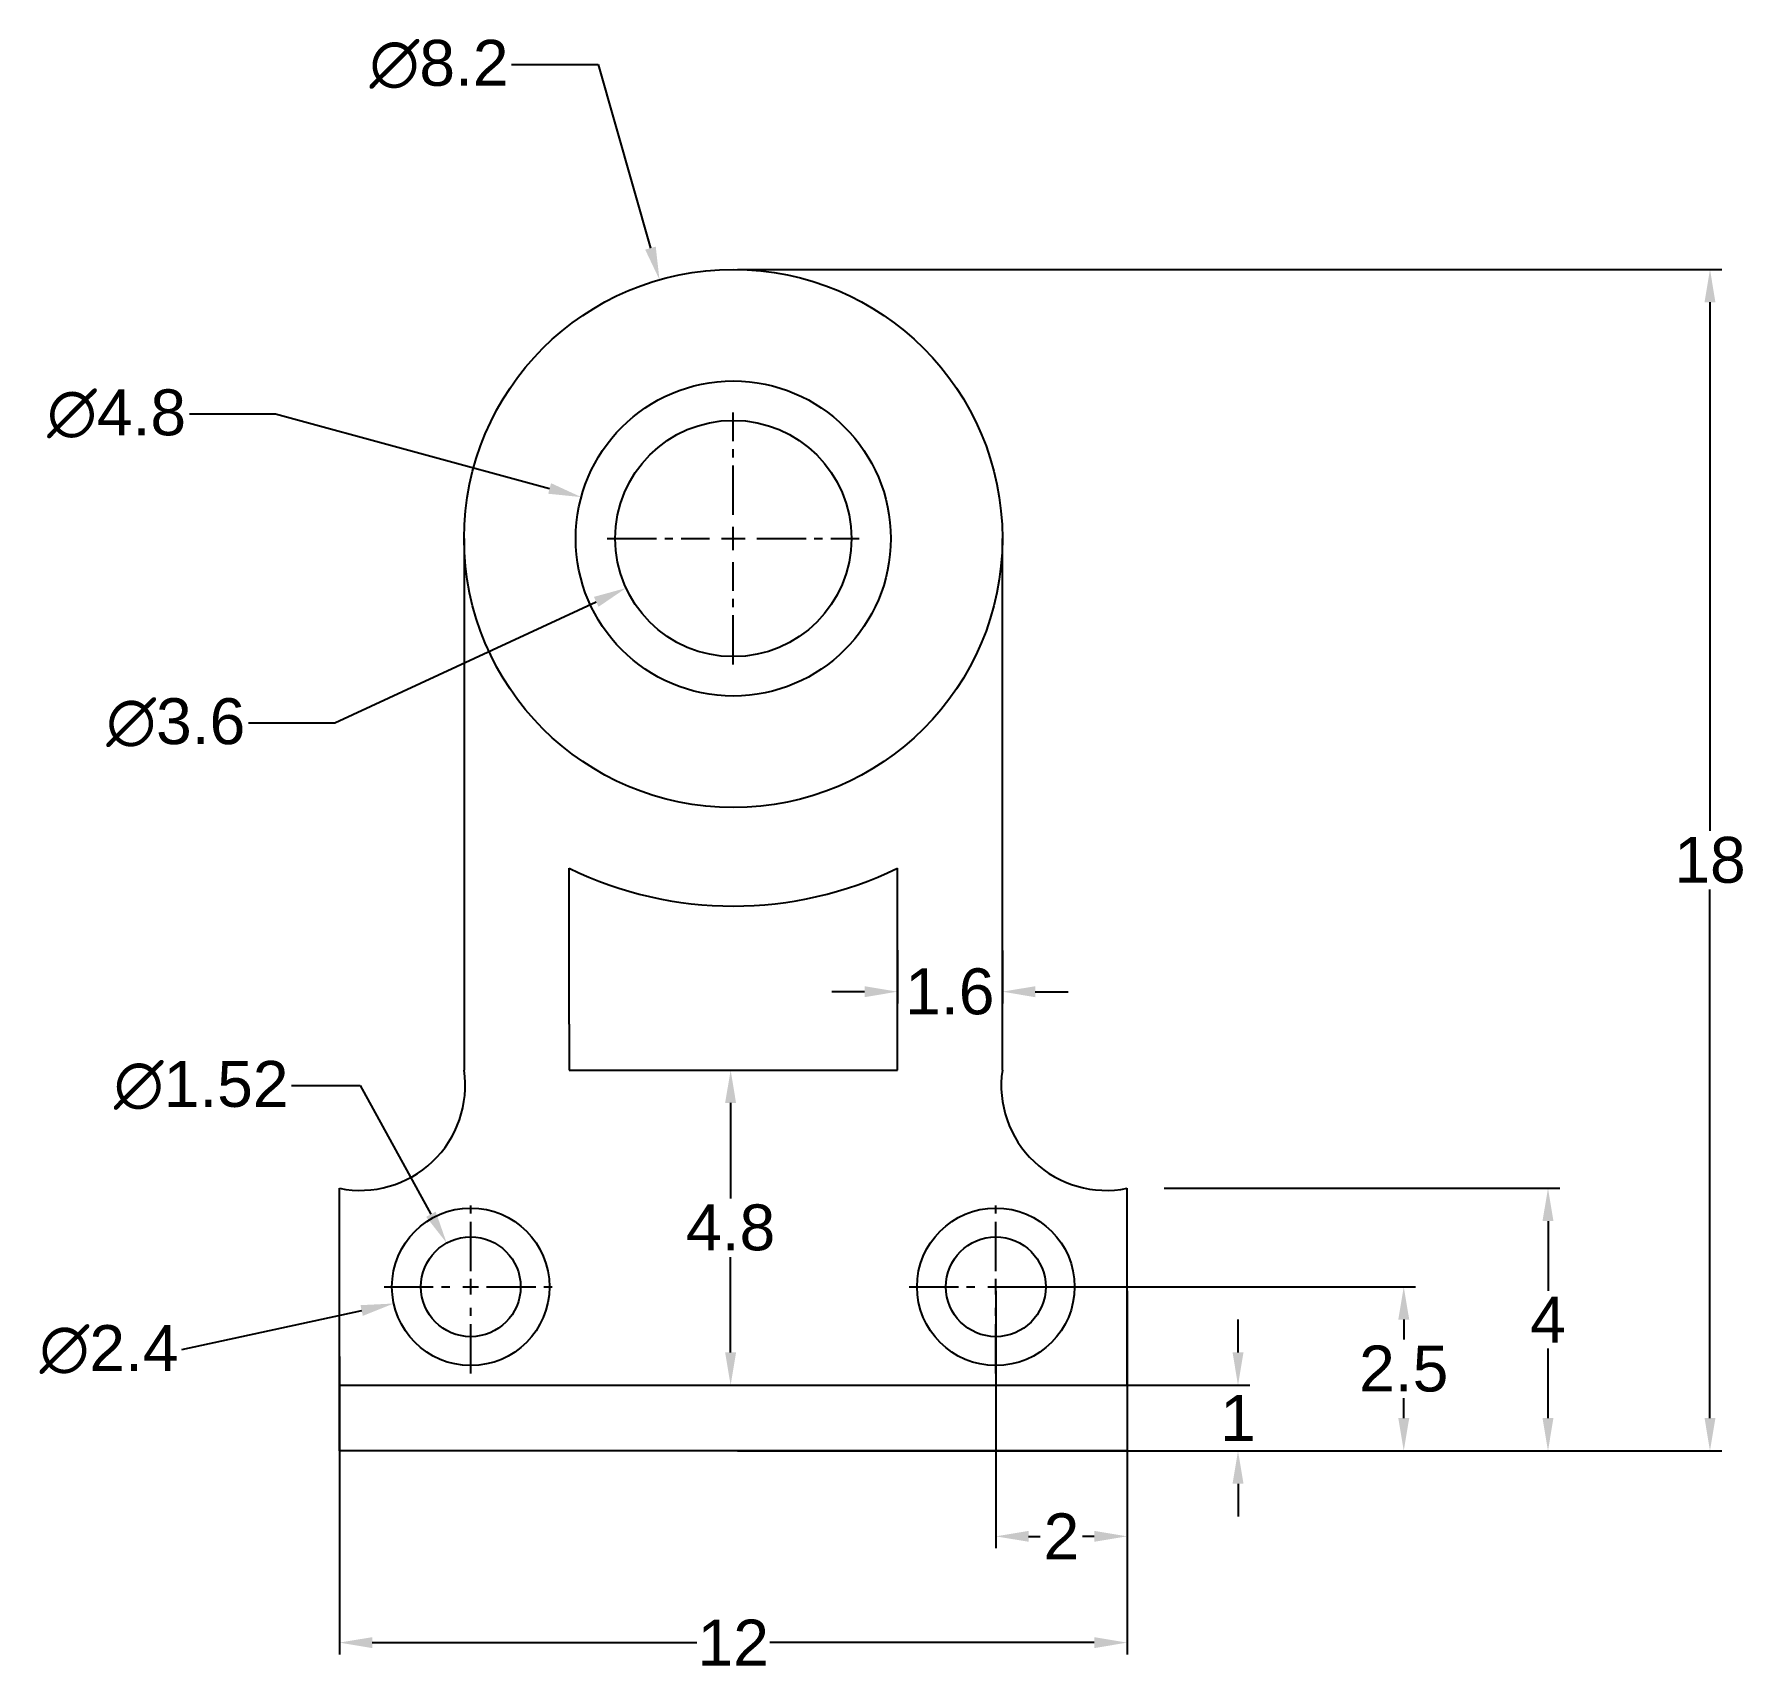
# Model space of a CAD drawing. Header units: millimetres. Extents: x 38.8 to 64.9, y 4.6 to 29.6.
import ezdxf

# ---------------------------------------------------------------- set-up
doc = ezdxf.new("R2010")
doc.units = ezdxf.units.MM
doc.header["$MEASUREMENT"] = 0
doc.linetypes.add('CENTER2', pattern=[1.125, 0.75, -0.125, 0.125, -0.125])
doc.styles.get("Standard").update_dxf_attribs({"font": 'arial.ttf'})
doc.dimstyles.get("Standard").update_dxf_attribs({"dimtxt": 0.7, "dimasz": 0.5, "dimexe": 0.18, "dimexo": 0.0625, "dimgap": 0.09, "dimtad": 0, "dimtih": 1, "dimtoh": 1, "dimdec": 4, "dimdsep": 46, "dimtxsty": 'Standard', "dimcen": 0.09, "dimadec": 0, "dimazin": 0, "dimtfac": 1, "dimtdec": 4, "dimtofl": 0, "dimtmove": 0, "dimatfit": 3, "dimfxl": 1, "dimtolj": 1, "dimtzin": 0, "dimarcsym": 0})

# ---------------------------------------------------------------- blocks, each defined once
blk = doc.blocks.new('*D1')
at = {"color": 0, "lineweight": -2, "transparency": 16777216}
for p, q in [((55.5, 10.438), (55.5, 4.899)), ((43.5, 9.438), (43.5, 4.899)), ((44, 5.079), (48.945, 5.079)), ((55, 5.079), (50.055, 5.079))]:
    blk.add_line(p, q, dxfattribs=at)
at = {"color": 0, "transparency": 16777216}
for points in [[(44, 5.162), (44, 4.995), (43.5, 5.079)], [(55, 5.162), (55, 4.995), (55.5, 5.079)]]:
    blk.add_solid(points, dxfattribs=at)
at = {"layer": 'Defpoints', "color": 0, "transparency": 16777216}
for p in [(55.5, 10.5), (43.5, 9.5), (55.5, 5.079)]:
    blk.add_point(p, dxfattribs=at)
at = {"color": 0, "transparency": 16777216, "insert": (49.5, 5.079), "char_height": 0.7, "attachment_point": 5}
blk.add_mtext('\\A1;12', dxfattribs=at)
blk = doc.blocks.new('*D2')
at = {"color": 0, "lineweight": -2, "transparency": 16777216}
for p, q in [((49.563, 26), (64.561, 26)), ((64.381, 25.5), (64.381, 17.447)), ((64.381, 8.5), (64.381, 16.553)), ((49.563, 8), (64.561, 8))]:
    blk.add_line(p, q, dxfattribs=at)
at = {"color": 0, "transparency": 16777216}
for points in [[(64.298, 25.5), (64.464, 25.5), (64.381, 26)], [(64.298, 8.5), (64.464, 8.5), (64.381, 8)]]:
    blk.add_solid(points, dxfattribs=at)
at = {"layer": 'Defpoints', "color": 0, "transparency": 16777216}
for p in [(49.5, 26), (49.5, 8), (64.381, 8)]:
    blk.add_point(p, dxfattribs=at)
at = {"color": 0, "transparency": 16777216, "insert": (64.381, 17), "char_height": 0.7, "attachment_point": 5}
blk.add_mtext('\\A1;18', dxfattribs=at)
blk = doc.blocks.new('*D3')
at = {"color": 0, "lineweight": -2, "transparency": 16777216}
for p, q in [((46.122, 29.124), (47.44, 29.124)), ((47.44, 29.124), (48.239, 26.324)), ((49.41, 21.9), (49.59, 21.9)), ((49.5, 21.81), (49.5, 21.99))]:
    blk.add_line(p, q, dxfattribs=at)
at = {"color": 0, "transparency": 16777216}
blk.add_solid([(48.319, 26.347), (48.158, 26.301), (48.376, 25.843)], dxfattribs=at)
at = {"layer": 'Defpoints', "color": 0, "transparency": 16777216}
for p in [(48.376, 25.843), (50.624, 17.957)]:
    blk.add_point(p, dxfattribs=at)
at = {"color": 0, "transparency": 16777216, "insert": (45.018, 29.124), "char_height": 0.7, "attachment_point": 5}
blk.add_mtext('\\A1;∅8.2', dxfattribs=at)
blk = doc.blocks.new('*D4')
at = {"color": 0, "lineweight": -2, "transparency": 16777216}
for p, q in [((41.214, 23.799), (42.527, 23.799)), ((42.527, 23.799), (46.702, 22.662)), ((49.41, 21.9), (49.59, 21.9)), ((49.5, 21.81), (49.5, 21.99))]:
    blk.add_line(p, q, dxfattribs=at)
at = {"color": 0, "transparency": 16777216}
blk.add_solid([(46.724, 22.743), (46.68, 22.582), (47.184, 22.531)], dxfattribs=at)
at = {"layer": 'Defpoints', "color": 0, "transparency": 16777216}
for p in [(47.184, 22.531), (51.816, 21.269)]:
    blk.add_point(p, dxfattribs=at)
at = {"color": 0, "transparency": 16777216, "insert": (40.105, 23.799), "char_height": 0.7, "attachment_point": 5}
blk.add_mtext('\\A1;∅4.8', dxfattribs=at)
blk = doc.blocks.new('*D5')
at = {"color": 0, "lineweight": -2, "transparency": 16777216}
for p, q in [((49.41, 21.9), (49.59, 21.9)), ((49.5, 21.81), (49.5, 21.99)), ((43.43, 19.094), (47.412, 20.935)), ((42.115, 19.094), (43.43, 19.094))]:
    blk.add_line(p, q, dxfattribs=at)
at = {"color": 0, "transparency": 16777216}
blk.add_solid([(47.377, 21.011), (47.447, 20.859), (47.866, 21.145)], dxfattribs=at)
at = {"layer": 'Defpoints', "color": 0, "transparency": 16777216}
for p in [(51.134, 22.655), (47.866, 21.145)]:
    blk.add_point(p, dxfattribs=at)
at = {"color": 0, "transparency": 16777216, "insert": (41.007, 19.094), "char_height": 0.7, "attachment_point": 5}
blk.add_mtext('\\A1;∅3.6', dxfattribs=at)
blk = doc.blocks.new('*D6')
at = {"color": 0, "lineweight": -2, "transparency": 16777216}
for p, q in [((52, 15.626), (52, 14.816)), ((53.6, 15.625), (53.6, 14.816)), ((51.5, 14.996), (51, 14.996)), ((54.1, 14.996), (54.6, 14.996))]:
    blk.add_line(p, q, dxfattribs=at)
at = {"color": 0, "transparency": 16777216}
for points in [[(51.5, 15.079), (51.5, 14.912), (52, 14.996)], [(54.1, 15.079), (54.1, 14.912), (53.6, 14.996)]]:
    blk.add_solid(points, dxfattribs=at)
at = {"layer": 'Defpoints', "color": 0, "transparency": 16777216}
for p in [(52, 15.689), (53.6, 15.688), (53.6, 14.996)]:
    blk.add_point(p, dxfattribs=at)
at = {"color": 0, "transparency": 16777216, "insert": (52.8, 14.996), "char_height": 0.7, "attachment_point": 5}
blk.add_mtext('\\A1;1.6', dxfattribs=at)
blk = doc.blocks.new('*D7')
at = {"color": 0, "lineweight": -2, "transparency": 16777216}
for p, q in [((48.525, 13.8), (49.64, 13.8)), ((49.46, 13.3), (49.46, 11.847)), ((49.46, 9.5), (49.46, 10.953)), ((48.326, 9), (49.64, 9))]:
    blk.add_line(p, q, dxfattribs=at)
at = {"color": 0, "transparency": 16777216}
for points in [[(49.376, 13.3), (49.543, 13.3), (49.46, 13.8)], [(49.376, 9.5), (49.543, 9.5), (49.46, 9)]]:
    blk.add_solid(points, dxfattribs=at)
at = {"layer": 'Defpoints', "color": 0, "transparency": 16777216}
for p in [(48.462, 13.8), (48.263, 9), (49.46, 9)]:
    blk.add_point(p, dxfattribs=at)
at = {"color": 0, "transparency": 16777216, "insert": (49.46, 11.4), "char_height": 0.7, "attachment_point": 5}
blk.add_mtext('\\A1;4.8', dxfattribs=at)
blk = doc.blocks.new('*D8')
at = {"color": 0, "lineweight": -2, "transparency": 16777216}
for p, q in [((42.771, 13.568), (43.817, 13.568)), ((43.817, 13.568), (44.894, 11.605)), ((45.41, 10.5), (45.59, 10.5)), ((45.5, 10.41), (45.5, 10.59))]:
    blk.add_line(p, q, dxfattribs=at)
at = {"color": 0, "transparency": 16777216}
blk.add_solid([(44.967, 11.645), (44.821, 11.565), (45.134, 11.166)], dxfattribs=at)
at = {"layer": 'Defpoints', "color": 0, "transparency": 16777216}
for p in [(45.134, 11.166), (45.866, 9.834)]:
    blk.add_point(p, dxfattribs=at)
at = {"color": 0, "transparency": 16777216, "insert": (41.394, 13.568), "char_height": 0.7, "attachment_point": 5}
blk.add_mtext('\\A1;∅1.52', dxfattribs=at)
blk = doc.blocks.new('*D9')
at = {"color": 0, "lineweight": -2, "transparency": 16777216}
for p, q in [((45.41, 10.5), (45.59, 10.5)), ((45.5, 10.41), (45.5, 10.59)), ((41.097, 9.543), (43.839, 10.139))]:
    blk.add_line(p, q, dxfattribs=at)
at = {"color": 0, "transparency": 16777216}
blk.add_solid([(43.821, 10.22), (43.856, 10.057), (44.327, 10.245)], dxfattribs=at)
at = {"layer": 'Defpoints', "color": 0, "transparency": 16777216}
for p in [(46.673, 10.755), (44.327, 10.245)]:
    blk.add_point(p, dxfattribs=at)
at = {"color": 0, "transparency": 16777216, "insert": (39.99, 9.543), "char_height": 0.7, "attachment_point": 5}
blk.add_mtext('\\A1;∅2.4', dxfattribs=at)
blk = doc.blocks.new('*D10')
at = {"color": 0, "lineweight": -2, "transparency": 16777216}
for p, q in [((53.5, 10.438), (53.5, 6.518)), ((55.5, 10.438), (55.5, 6.518)), ((54, 6.698), (54.178, 6.698)), ((55, 6.698), (54.822, 6.698))]:
    blk.add_line(p, q, dxfattribs=at)
at = {"color": 0, "transparency": 16777216}
for points in [[(54, 6.781), (54, 6.615), (53.5, 6.698)], [(55, 6.781), (55, 6.615), (55.5, 6.698)]]:
    blk.add_solid(points, dxfattribs=at)
at = {"layer": 'Defpoints', "color": 0, "transparency": 16777216}
for p in [(53.5, 10.5), (55.5, 10.5), (55.5, 6.698)]:
    blk.add_point(p, dxfattribs=at)
at = {"color": 0, "transparency": 16777216, "insert": (54.5, 6.698), "char_height": 0.7, "attachment_point": 5}
blk.add_mtext('\\A1;2', dxfattribs=at)
blk = doc.blocks.new('*D11')
at = {"color": 0, "lineweight": -2, "transparency": 16777216}
for p, q in [((57.19, 9.5), (57.19, 10)), ((54.609, 9), (57.37, 9)), ((54.597, 8), (57.37, 8)), ((57.19, 7.5), (57.19, 7))]:
    blk.add_line(p, q, dxfattribs=at)
at = {"color": 0, "transparency": 16777216}
for points in [[(57.107, 9.5), (57.274, 9.5), (57.19, 9)], [(57.107, 7.5), (57.274, 7.5), (57.19, 8)]]:
    blk.add_solid(points, dxfattribs=at)
at = {"layer": 'Defpoints', "color": 0, "transparency": 16777216}
for p in [(54.546, 9), (57.19, 9), (54.534, 8)]:
    blk.add_point(p, dxfattribs=at)
at = {"color": 0, "transparency": 16777216, "insert": (57.19, 8.5), "char_height": 0.7, "attachment_point": 5}
blk.add_mtext('\\A1;1', dxfattribs=at)
blk = doc.blocks.new('*D12')
at = {"color": 0, "lineweight": -2, "transparency": 16777216}
for p, q in [((56.063, 12), (62.093, 12)), ((61.913, 11.5), (61.913, 10.44)), ((61.913, 8.5), (61.913, 9.56)), ((55.563, 8), (62.093, 8))]:
    blk.add_line(p, q, dxfattribs=at)
at = {"color": 0, "transparency": 16777216}
for points in [[(61.829, 11.5), (61.996, 11.5), (61.913, 12)], [(61.829, 8.5), (61.996, 8.5), (61.913, 8)]]:
    blk.add_solid(points, dxfattribs=at)
at = {"layer": 'Defpoints', "color": 0, "transparency": 16777216}
for p in [(56, 12), (55.5, 8), (61.913, 8)]:
    blk.add_point(p, dxfattribs=at)
at = {"color": 0, "transparency": 16777216, "insert": (61.913, 10), "char_height": 0.7, "attachment_point": 5}
blk.add_mtext('\\A1;4', dxfattribs=at)
blk = doc.blocks.new('*D13')
at = {"color": 0, "lineweight": -2, "transparency": 16777216}
for p, q in [((53.563, 10.5), (59.895, 10.5)), ((59.715, 10), (59.715, 9.697)), ((59.715, 8.5), (59.715, 8.803)), ((53.563, 8), (59.895, 8))]:
    blk.add_line(p, q, dxfattribs=at)
at = {"color": 0, "transparency": 16777216}
for points in [[(59.632, 10), (59.799, 10), (59.715, 10.5)], [(59.632, 8.5), (59.799, 8.5), (59.715, 8)]]:
    blk.add_solid(points, dxfattribs=at)
at = {"layer": 'Defpoints', "color": 0, "transparency": 16777216}
for p in [(53.5, 10.5), (53.5, 8), (59.715, 8)]:
    blk.add_point(p, dxfattribs=at)
at = {"color": 0, "transparency": 16777216, "insert": (59.715, 9.25), "char_height": 0.7, "attachment_point": 5}
blk.add_mtext('\\A1;2.5', dxfattribs=at)
blk = doc.blocks.new('*U14')
at = {"color": 0, "linetype": 'CENTER2', "transparency": 16777216}
for p, q in [((0, 0.36), (0, 1.92)), ((-1.92, 0), (-0.36, 0)), ((0.36, 0), (1.92, 0)), ((0, -1.92), (0, -0.36))]:
    blk.add_line(p, q, dxfattribs=at)
at = {"color": 0, "linetype": 'Continuous', "transparency": 16777216}
for p, q in [((-0.18, 0), (0.18, 0)), ((0, -0.18), (0, 0.18))]:
    blk.add_line(p, q, dxfattribs=at)
blk = doc.blocks.new('*U15')
at = {"color": 0, "linetype": 'CENTER2', "transparency": 16777216}
for p, q in [((0, 0.24), (0, 1.32)), ((-1.32, 0), (-0.24, 0)), ((0.24, 0), (1.32, 0)), ((0, -1.32), (0, -0.24))]:
    blk.add_line(p, q, dxfattribs=at)
at = {"color": 0, "linetype": 'Continuous', "transparency": 16777216}
for p, q in [((-0.12, 0), (0.12, 0)), ((0, -0.12), (0, 0.12))]:
    blk.add_line(p, q, dxfattribs=at)
blk = doc.blocks.new('*U16')
at = {"color": 0, "linetype": 'CENTER2', "transparency": 16777216}
for p, q in [((0, 0.24), (0, 1.32)), ((-1.32, 0), (-0.24, 0)), ((0.24, 0), (1.32, 0)), ((0, -1.32), (0, -0.24))]:
    blk.add_line(p, q, dxfattribs=at)
at = {"color": 0, "linetype": 'Continuous', "transparency": 16777216}
for p, q in [((-0.12, 0), (0.12, 0)), ((0, -0.12), (0, 0.12))]:
    blk.add_line(p, q, dxfattribs=at)

msp = doc.modelspace()

# ---------------------------------------------------------------- linework, layer by layer
for p, q in [((45.4, 21.9), (45.4, 13.8)), ((53.6, 13.8), (53.6, 21.9)), ((47, 14.5), (46.99935, 16.87782)), ((52, 14.5), (52, 16.8775)), ((52, 13.8), (52, 16.8775)), ((47, 14.5), (47, 13.8)), ((47, 13.8), (52, 13.8)), ((43.5, 9), (43.5, 12)), ((55.5, 9), (55.5, 12))]:
    msp.add_line(p, q)
msp.add_lwpolyline([(43.5, 9), (55.5, 9), (55.5, 8), (43.5, 8)], close=True)
for centre, radius in [((49.5, 21.9), 4.1), ((49.5, 21.9), 2.4), ((49.5, 21.9), 1.8), ((45.5, 10.5), 1.2), ((53.5, 10.5), 1.2), ((45.5, 10.5), 0.76), ((53.5, 10.5), 0.76)]:
    msp.add_circle(centre, radius)
for centre, radius, start, end in [((49.5, 22), 5.7, 243.978316, 296.014366), ((43.81686, 13.56831), 1.6, 258.577637, 8.326048), ((55.18314, 13.56831), 1.6, 171.673952, 281.422363)]:
    msp.add_arc(centre, radius, start, end)

# ---------------------------------------------------------------- block references
at = {"linetype": 'CENTER2'}
for name, p in [('*U14', (49.5, 21.9)), ('*U15', (45.5, 10.5)), ('*U16', (53.5, 10.5))]:
    msp.add_blockref(name, p, dxfattribs=at)

# ---------------------------------------------------------------- dimensions: what is measured, and where the dimension line sits
for p1, p2, picture, middle in [((50.62428, 17.95716), (48.37572, 25.84284), '*D3', (45.01759, 29.12369)), ((51.81561, 21.26918), (47.18439, 22.53082), '*D4', (40.10481, 23.79949)), ((51.13393, 22.65516), (47.86607, 21.14484), '*D5', (41.0069, 19.09438)), ((45.86552, 9.83367), (45.13448, 11.16633), '*D8', (41.39426, 13.56831)), ((46.67262, 10.7549), (44.32738, 10.2451), '*D9', (41.09655, 9.5428))]:
    dim = msp.add_diameter_dim_2p(p1=p1, p2=p2, dimstyle='Standard')
    dim.commit()
    dim.dimension.update_dxf_attribs({"geometry": picture, "text_midpoint": middle, "dimtype": 163})
for base, p1, p2, picture, middle in [((64.38114, 8), (49.5, 26), (49.5, 8), '*D2', (64.38114, 17)), ((61.91258, 8), (56, 12), (55.5, 8), '*D12', (61.91258, 10)), ((59.71544, 8), (53.5, 10.5), (53.5, 8), '*D13', (59.71544, 9.25))]:
    dim = msp.add_linear_dim(base=base, p1=p1, p2=p2, angle=90, dimstyle='Standard')
    dim.commit()
    dim.dimension.update_dxf_attribs({"geometry": picture, "text_midpoint": middle, "dimtype": 160})
for base, p1, p2, picture, middle in [((53.6, 14.99582), (52, 15.68875), (53.6, 15.6875), '*D6', (52.8, 14.99582)), ((55.5, 6.69813), (53.5, 10.5), (55.5, 10.5), '*D10', (54.5, 6.69813))]:
    dim = msp.add_linear_dim(base=base, p1=p1, p2=p2, dimstyle='Standard')
    dim.commit()
    dim.dimension.update_dxf_attribs({"geometry": picture, "text_midpoint": middle})
for base, p1, p2, picture, middle in [((49.45957, 9), (48.46248, 13.8), (48.26306, 9), '*D7', (49.45957, 11.4)), ((57.19037, 9), (54.53403, 8), (54.54643, 9), '*D11', (57.19037, 8.5))]:
    dim = msp.add_linear_dim(base=base, p1=p1, p2=p2, angle=90, dimstyle='Standard')
    dim.commit()
    dim.dimension.update_dxf_attribs({"geometry": picture, "text_midpoint": middle})
dim = msp.add_linear_dim(base=(55.5, 5.07855), p1=(43.5, 9.5), p2=(55.5, 10.5), dimstyle='Standard')
dim.commit()
dim.dimension.update_dxf_attribs({"geometry": '*D1', "text_midpoint": (49.5, 5.07855), "dimtype": 160})

doc.saveas('drawing.dxf')
